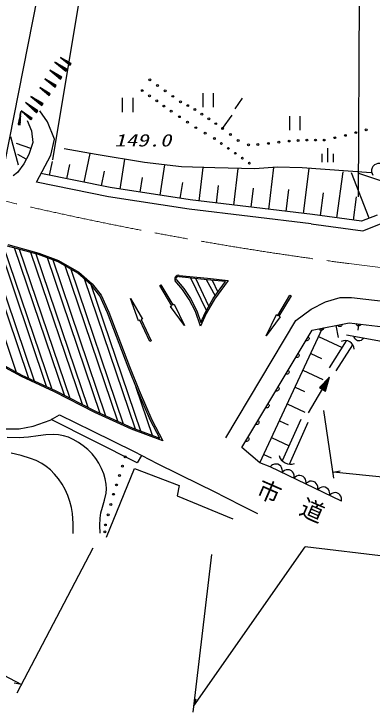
# Model space of a CAD drawing. Units: millimetres, scale not verified. Extents: x 40000 to 680000, y 20000 to 380000.
# Drawn here: x 108609 to 146685, y 242325 to 316540 of the extents above; entities that cross this region are included whole.
import ezdxf
from ezdxf.enums import TextEntityAlignment as Align

# ---------------------------------------------------------------- set-up
doc = ezdxf.new("R2010")
doc.units = ezdxf.units.MM
doc.header["$LTSCALE"] = 1000
doc.linetypes.add('CHAIN', pattern=[18.5, 12, -1.5, 3.5, -1.5])
doc.layers.add('M-BGD', color=7, linetype='Continuous', lineweight=25)
doc.layers.add('M-BMK', color=2, linetype='CHAIN', lineweight=13)
doc.styles.add('ＭＳ ゴシック', font='')
doc.styles.get('ＭＳ ゴシック').set_extended_font_data('MS Gothic')

# ---------------------------------------------------------------- blocks, each defined once
blk = doc.blocks.new('BUHIN31')
at = {"color": 7, "linetype": 'Continuous', "lineweight": 25}
blk.add_lwpolyline([(278, -416), (160, -446), (46, -451), (-99, -433), (-210, -375), (-304, -296), (-390, -168), (-426, -50), (-438, 74), (-400, 217), (-353, 321), (-278, 416)], dxfattribs=at)
blk = doc.blocks.new('BUHIN92')
at = {"color": 7, "linetype": 'Continuous', "lineweight": 25}
blk.add_lwpolyline([(150, -200), (92, -218), (35, -224), (-37, -219), (-94, -193), (-144, -156), (-190, -94), (-211, -37), (-221, 25), (-206, 97), (-185, 150), (-150, 200)], dxfattribs=at)
blk = doc.blocks.new('BUHIN93')
at = {"color": 7, "linetype": 'Continuous', "lineweight": 25}
blk.add_lwpolyline([(206, -142), (157, -178), (104, -201), (34, -219), (-28, -213), (-87, -194), (-150, -150), (-189, -102), (-217, -46), (-226, 27), (-223, 84), (-206, 142)], dxfattribs=at)
blk = doc.blocks.new('BUHIN94')
at = {"color": 7, "linetype": 'Continuous', "lineweight": 25}
blk.add_lwpolyline([(243, 57), (237, -4), (219, -58), (185, -122), (138, -164), (85, -194), (10, -212), (-51, -208), (-112, -192), (-172, -149), (-212, -109), (-243, -57)], dxfattribs=at)
blk = doc.blocks.new('BUHIN106')
at = {"color": 7, "linetype": 'Continuous', "lineweight": 25}
blk.add_lwpolyline([(219, -665), (355, -565), (458, -442), (562, -265), (594, -92), (592, 81), (524, 287), (423, 426), (295, 546), (107, 628), (-48, 662), (-219, 665)], dxfattribs=at)
blk = doc.blocks.new('BUHIN107')
at = {"color": 7, "linetype": 'Continuous', "lineweight": 25}
blk.add_lwpolyline([(770, -17), (716, 161), (627, 313), (481, 486), (313, 582), (134, 644), (-105, 649), (-287, 596), (-458, 507), (-612, 341), (-704, 193), (-770, 17)], dxfattribs=at)
blk = doc.blocks.new('BUHIN125')
at = {"color": 7, "linetype": 'Continuous', "lineweight": 25}
for p, q in [((112, -715), (-93, 596)), ((-70, 255), (82, -720)), ((-11, 264), (142, -710)), ((60, -723), (-38, -97)), ((-18, -439), (27, -728)), ((171, -706), (73, -80)), ((156, -412), (201, -701))]:
    blk.add_line(p, q, dxfattribs=at)
blk.add_lwpolyline([(231, -723), (-116, 741), (1, -759)], close=True, dxfattribs=at)
blk = doc.blocks.new('BUHIN126')
at = {"color": 7, "linetype": 'Continuous', "lineweight": 25}
for p, q in [((97, -620), (-81, 517)), ((-61, 221), (71, -624)), ((-10, 229), (123, -616)), ((52, -627), (-33, -84)), ((-16, -381), (23, -631)), ((148, -612), (63, -69)), ((135, -357), (174, -608))]:
    blk.add_line(p, q, dxfattribs=at)
blk.add_lwpolyline([(200, -627), (-101, 642), (1, -658)], close=True, dxfattribs=at)
blk = doc.blocks.new('BUHIN216')
at = {"color": 7, "linetype": 'Continuous', "lineweight": 25}
blk.add_circle((0, 0), 99.5, dxfattribs=at)
blk = doc.blocks.new('BUHIN217')
at = {"color": 7, "linetype": 'Continuous', "lineweight": 25}
blk.add_circle((0, 0), 99.5, dxfattribs=at)
blk = doc.blocks.new('BUHIN218')
at = {"color": 7, "linetype": 'Continuous', "lineweight": 25}
blk.add_circle((0, 0), 99.5, dxfattribs=at)
blk = doc.blocks.new('BUHIN219')
at = {"color": 7, "linetype": 'Continuous', "lineweight": 25}
blk.add_circle((0, 0), 99.5, dxfattribs=at)
blk = doc.blocks.new('BUHIN222')
at = {"color": 7, "linetype": 'Continuous', "lineweight": 25}
blk.add_circle((0, 0), 99.5, dxfattribs=at)
blk = doc.blocks.new('BUHIN223')
at = {"color": 7, "linetype": 'Continuous', "lineweight": 25}
blk.add_circle((0, 0), 99.5, dxfattribs=at)
blk = doc.blocks.new('BUHIN224')
at = {"color": 7, "linetype": 'Continuous', "lineweight": 25}
blk.add_circle((0, 0), 99.5, dxfattribs=at)
blk = doc.blocks.new('BUHIN225')
at = {"color": 7, "linetype": 'Continuous', "lineweight": 25}
blk.add_circle((0, 0), 99.5, dxfattribs=at)
blk = doc.blocks.new('BUHIN226')
at = {"color": 7, "linetype": 'Continuous', "lineweight": 25}
blk.add_circle((0, 0), 99.5, dxfattribs=at)
blk = doc.blocks.new('BUHIN228')
at = {"color": 7, "linetype": 'Continuous', "lineweight": 25}
blk.add_circle((0, 0), 99.5, dxfattribs=at)
blk = doc.blocks.new('BUHIN229')
at = {"color": 7, "linetype": 'Continuous', "lineweight": 25}
blk.add_circle((0, 0), 99.5, dxfattribs=at)
blk = doc.blocks.new('BUHIN230')
at = {"color": 7, "linetype": 'Continuous', "lineweight": 25}
blk.add_circle((0, 0), 99.5, dxfattribs=at)
blk = doc.blocks.new('BUHIN231')
at = {"color": 7, "linetype": 'Continuous', "lineweight": 25}
blk.add_circle((0, 0), 99.5, dxfattribs=at)
blk = doc.blocks.new('BUHIN233')
at = {"color": 7, "linetype": 'Continuous', "lineweight": 25}
blk.add_circle((0, 0), 99.5, dxfattribs=at)
blk = doc.blocks.new('BUHIN234')
at = {"color": 7, "linetype": 'Continuous', "lineweight": 25}
blk.add_circle((0, 0), 99.5, dxfattribs=at)
blk = doc.blocks.new('BUHIN244')
at = {"color": 7, "linetype": 'Continuous', "lineweight": 25}
for p, q in [((138, 936), (-941, -106)), ((-141, -934), (938, 108))]:
    blk.add_line(p, q, dxfattribs=at)
blk = doc.blocks.new('BUHIN247')
at = {"color": 7, "linetype": 'Continuous', "lineweight": 25}
for p, q in [((-306, 538), (-954, -87)), ((539, 521), (-539, -521)), ((527, -325), (-120, -950))]:
    blk.add_line(p, q, dxfattribs=at)

msp = doc.modelspace()

# ---------------------------------------------------------------- linework, layer by layer
at = {"layer": 'M-BGD'}
for p, q in [((107643, 300679), (112592, 325913)), ((112748, 301036), (116685, 324871)), ((145231, 297099), (145372, 321918)), ((113015, 308852), (112002, 309564)), ((112246, 309358), (112999, 308829)), ((112278, 309404), (113031, 308875)), ((112987, 308812), (112503, 309152)), ((113047, 308898), (112563, 309238)), ((112746, 308943), (112969, 308786)), ((112840, 309078), (113063, 308921)), ((132124, 306442), (132916, 307605)), ((111058, 306145), (109952, 307030)), ((110217, 306777), (111038, 306120)), ((110257, 306827), (111078, 306170)), ((111023, 306101), (110495, 306524)), ((111098, 306195), (110570, 306617)), ((109150, 304800), (109318, 306027)), ((110460, 305369), (109492, 306143)), ((109724, 305922), (110442, 305347)), ((109759, 305966), (110477, 305391)), ((110495, 305413), (110033, 305782)), ((110757, 306268), (111001, 306073)), ((110875, 306415), (111118, 306220)), ((112170, 305071), (111358, 306252)), ((130797, 304372), (131827, 305774)), ((109107, 305081), (109070, 304811)), ((109101, 304806), (109181, 305392)), ((109247, 305715), (109122, 304803)), ((109303, 305708), (109177, 304796)), ((109205, 304792), (109286, 305378)), ((109270, 305059), (109233, 304788)), ((110429, 305331), (109967, 305700)), ((110029, 305219), (110472, 304112)), ((110196, 305477), (110410, 305306)), ((110299, 305605), (110512, 305435)), ((112908, 303226), (112170, 305071)), ((110472, 304112), (110620, 302857)), ((109085, 300468), (108268, 303493)), ((110620, 302857), (110177, 301603)), ((112539, 301529), (112908, 303226)), ((110398, 302230), (108870, 302769)), ((117357, 301606), (113965, 302208)), ((109914, 301112), (109028, 301587)), ((110177, 301603), (109651, 300621)), ((110989, 298651), (112539, 301529)), ((116081, 298642), (116703, 301722)), ((122500, 300731), (117357, 301606)), ((109651, 300621), (108998, 299691)), ((112404, 299385), (112703, 300866)), ((119905, 297920), (120396, 301089)), ((126415, 300293), (122500, 300731)), ((114243, 299014), (114549, 300532)), ((117920, 298271), (118236, 299837)), ((124165, 297259), (124666, 300488)), ((129971, 300184), (126415, 300293)), ((128288, 296653), (128714, 300222)), ((134238, 300074), (129971, 300184)), ((131995, 296210), (132462, 300120)), ((136591, 300238), (134238, 300074)), ((135703, 295767), (136234, 300213)), ((139272, 300184), (136591, 300238)), ((146603, 299636), (139272, 300184)), ((139410, 295324), (139982, 300111)), ((108998, 299691), (108509, 299315)), ((118840, 298086), (111484, 299571)), ((122035, 297590), (122279, 299159)), ((142955, 294862), (143610, 299740)), ((146397, 294835), (144500, 299649)), ((149669, 298113), (145276, 299570)), ((118664, 297101), (110989, 298651)), ((126296, 296929), (126556, 298605)), ((127361, 296763), (118840, 298086)), ((130141, 296431), (130364, 298299)), ((133849, 295988), (134093, 298035)), ((137556, 295545), (137835, 297876)), ((127225, 295772), (118664, 297101)), ((141210, 295096), (141533, 297508)), ((144701, 294628), (145032, 297094)), ((140337, 295213), (127361, 296763)), ((140211, 294221), (127225, 295772)), ((145574, 294511), (140337, 295213)), ((147220, 295159), (145574, 294511)), ((140211, 294221), (145698, 293485)), ((145698, 293485), (147587, 294229)), ((103961, 292892), (108861, 278452)), ((110196, 277786), (105176, 292579)), ((105697, 292444), (110759, 277527)), ((112073, 276922), (106912, 292131)), ((107433, 291997), (112636, 276662)), ((111217, 290965), (107924, 291871)), ((107963, 292016), (111263, 291107)), ((113970, 275999), (108653, 291670)), ((109177, 291526), (114545, 275705)), ((115887, 275020), (110400, 291189)), ((110924, 291045), (116461, 274726)), ((113294, 290180), (111217, 290965)), ((111263, 291107), (113358, 290316)), ((117790, 274077), (112184, 290599)), ((112729, 290393), (118352, 273823)), ((113358, 290316), (115498, 289106)), ((115411, 288983), (113294, 290180)), ((119662, 273231), (114057, 289749)), ((114645, 289416), (120223, 272977)), ((116831, 287746), (115411, 288983)), ((115498, 289106), (116941, 287849)), ((126183, 288742), (129174, 288438)), ((121523, 272414), (116106, 288378)), ((126543, 287247), (125768, 288161)), ((125882, 288258), (126663, 287337)), ((129159, 288288), (126168, 288593)), ((129068, 285013), (127409, 288467)), ((129337, 285491), (127934, 288413)), ((129054, 288299), (129987, 286564)), ((131112, 288093), (129159, 288288)), ((129174, 288438), (131389, 288216)), ((129683, 288236), (130289, 286974)), ((129795, 286304), (131112, 288093)), ((131389, 288216), (129922, 286222)), ((116780, 287791), (122069, 272206)), ((117743, 286561), (116831, 287746)), ((116941, 287849), (117872, 286639)), ((124104, 287672), (124232, 287749)), ((125384, 285525), (124104, 287672)), ((124232, 287749), (125513, 285601)), ((127235, 286195), (126543, 287247)), ((126663, 287337), (127364, 286272)), ((118568, 284770), (117743, 286561)), ((117872, 286639), (118706, 284828)), ((136659, 284494), (137950, 286635)), ((138079, 286557), (136788, 284416)), ((137950, 286635), (138079, 286557)), ((121869, 283916), (121011, 286275)), ((121011, 286275), (122276, 284107)), ((127928, 284921), (127235, 286195)), ((127364, 286272), (128066, 284981)), ((128929, 284767), (129795, 286304)), ((129922, 286222), (129063, 284699)), ((140207, 285141), (141742, 285932)), ((141742, 285932), (143278, 286398)), ((143278, 286398), (144488, 286398)), ((144488, 286398), (149469, 285836)), ((125255, 285448), (125384, 285525)), ((126729, 283416), (125255, 285448)), ((125513, 285601), (125642, 285678)), ((125642, 285678), (126729, 283416)), ((138594, 283944), (140207, 285141)), ((120750, 279006), (118568, 284770)), ((118706, 284828), (120890, 279061)), ((128454, 283342), (127928, 284921)), ((128066, 284981), (128475, 283755)), ((129063, 284699), (128454, 283342)), ((128475, 283755), (128929, 284767)), ((135432, 282314), (136531, 284571)), ((136916, 284339), (135432, 282314)), ((136531, 284571), (136659, 284494)), ((136788, 284416), (136916, 284339)), ((122005, 283980), (121869, 283916)), ((123067, 281716), (122005, 283980)), ((122276, 284107), (122141, 284043)), ((122141, 284043), (123203, 281780)), ((131134, 271465), (138594, 283944)), ((140310, 282918), (144257, 283714)), ((144257, 283714), (194135, 277508)), ((145255, 283590), (145170, 282910)), ((132851, 270439), (140310, 282918)), ((134764, 268813), (141413, 283141)), ((142835, 283427), (143094, 282145)), ((140998, 282245), (143493, 281087)), ((143980, 282434), (151766, 281027)), ((123203, 281780), (123067, 281716)), ((143941, 281803), (142126, 278905)), ((142879, 278583), (144634, 281374)), ((109394, 277990), (105299, 280224)), ((105368, 280357), (109462, 278124)), ((140167, 280454), (141302, 279927)), ((120890, 279061), (121914, 276501)), ((121775, 276443), (120750, 279006)), ((139335, 278663), (141454, 277680)), ((112931, 276361), (109394, 277990)), ((109462, 278124), (112997, 276496)), ((139940, 274138), (142162, 277937)), ((123342, 271722), (121611, 276823)), ((138504, 276872), (139503, 276409)), ((117213, 274174), (112931, 276361)), ((112997, 276496), (117278, 274309)), ((123128, 273318), (121775, 276443)), ((121914, 276501), (123263, 273383)), ((137673, 275082), (139549, 274211)), ((112451, 273350), (113446, 273910)), ((113446, 273910), (116931, 272213)), ((121122, 272405), (117213, 274174)), ((117278, 274309), (121180, 272544)), ((142632, 267172), (141569, 274378)), ((110645, 272707), (112451, 273350)), ((121722, 268815), (112555, 273409)), ((124112, 271429), (123128, 273318)), ((123263, 273383), (124427, 271149)), ((136842, 273291), (137757, 272866)), ((139116, 273421), (137133, 269037)), ((137893, 268685), (139904, 273134)), ((106434, 272417), (109152, 272417)), ((109152, 272417), (110645, 272707)), ((124427, 271149), (121122, 272405)), ((121180, 272544), (124112, 271429)), ((116931, 272213), (121401, 270009)), ((136011, 271500), (137859, 270642)), ((134764, 268813), (132851, 270439)), ((62113, 270045), (109411, 245249)), ((121401, 270009), (123839, 268765)), ((122183, 269610), (121722, 268815)), ((135180, 269709), (135946, 269353)), ((123839, 268765), (128357, 266509)), ((135864, 268399), (134764, 268813)), ((118459, 260911), (121412, 268207)), ((121412, 268207), (126189, 266426)), ((143424, 264743), (135864, 268399)), ((142538, 267810), (143305, 267951)), ((192232, 262897), (142538, 267810)), ((128357, 266509), (129757, 265835)), ((126189, 266426), (125972, 265297)), ((129757, 265835), (132805, 264276)), ((125972, 265297), (131878, 262866)), ((132805, 264276), (134490, 263421)), ((108947, 244363), (117024, 259770)), ((127727, 242996), (139575, 259898)), ((195668, 253185), (139575, 259898)), ((127647, 242325), (129650, 259065)), ((109411, 245249), (108647, 245406)), ((127727, 242996), (127981, 243734))]:
    msp.add_line(p, q, dxfattribs=at)
for points in [[(113098, 308927), (111890, 309643), (112973, 308749)], [(111158, 306224), (109831, 307127), (111003, 306031)], [(109254, 304761), (109337, 306162), (109039, 304790)], [(110547, 305439), (109386, 306229), (110411, 305269)], [(142162, 277937), (141081, 276832), (141729, 276453)], [(142007, 277672), (141679, 276591), (141226, 276856)], [(141931, 277542), (141659, 276668), (141303, 276876)], [(141854, 277410), (141639, 276745), (141380, 276896)], [(141778, 277280), (141618, 276822), (141457, 276916)]]:
    msp.add_lwpolyline(points, close=True, dxfattribs=at)
for points in [[(142085, 277805), (141699, 276514), (141149, 276836), (142083, 277801)], [(141566, 276918), (141700, 277148), (141598, 276899), (141534, 276937), (141700, 277148)], [(117765, 261346), (117734, 262148), (117765, 262943), (117862, 263520), (118020, 264099), (118245, 264839), (118409, 265586), (118441, 266069), (118413, 266557), (118317, 267103), (118161, 267642), (117927, 268223), (117637, 268781), (117300, 269294), (116914, 269770), (116468, 270222), (115979, 270633), (115458, 270996), (114901, 271311), (114397, 271530), (113879, 271690), (113346, 271784), (112795, 271819), (111991, 271789), (111181, 271698), (110164, 271558), (109165, 271481), (107869, 271525)], [(114899, 261302), (114892, 262367), (114826, 263423), (114727, 264072), (114567, 264720), (114347, 265354), (114069, 265968), (113732, 266566), (113342, 267134), (112936, 267627), (112480, 268084), (112039, 268445), (111557, 268761), (110980, 269054), (110368, 269296), (109358, 269601), (108316, 269852)]]:
    msp.add_lwpolyline(points, dxfattribs=at)
for centre in [(133542, 302636), (134550, 302664), (118286, 261476)]:
    msp.add_circle(centre, 99.5, dxfattribs=at)
for centre, radius, start, end in [((126082, 288375), 381, 74.58331, 214.34132), ((126057, 288392), 221, 63.05081, 217.39171), ((143843, 280871), 937, 2.26154, 117.49484), ((138011, 269937), 1258, 195.80064, 290.00824)]:
    msp.add_arc(centre, radius, start, end, dxfattribs=at)
at = {"layer": 'M-BMK'}
msp.add_line((144231, 290003), (185316, 284746), dxfattribs=at)
msp.add_arc((190167, 647061), 360000, 251.3073, 262.66907, dxfattribs=at)

# ---------------------------------------------------------------- block references
at = {"layer": 'M-BGD', "rotation": 45.98907}
for name, p in [('BUHIN126', (114100, 311548)), ('BUHIN125', (113585, 310994)), ('BUHIN125', (113021, 310145)), ('BUHIN216', (123065, 309527)), ('BUHIN126', (111877, 308331)), ('BUHIN216', (123878, 308945)), ('BUHIN125', (111032, 307342)), ('BUHIN244', (120693, 306860)), ('BUHIN231', (122257, 308390)), ('BUHIN216', (124690, 308364)), ('BUHIN244', (129265, 307371)), ('BUHIN231', (123023, 307843)), ('BUHIN231', (123789, 307296)), ('BUHIN216', (125503, 307783)), ('BUHIN216', (126315, 307202)), ('BUHIN231', (124555, 306749)), ('BUHIN217', (127085, 306795)), ('BUHIN217', (127856, 306389)), ('BUHIN230', (125321, 306202)), ('BUHIN218', (128591, 305885)), ('BUHIN244', (138476, 304941)), ('BUHIN230', (126196, 305618)), ('BUHIN230', (127071, 305035)), ('BUHIN218', (129326, 305381)), ('BUHIN229', (127947, 304451)), ('BUHIN218', (130061, 304877)), ('BUHIN218', (130797, 304372)), ('BUHIN226', (146050, 304214)), ('BUHIN229', (128931, 303877)), ('BUHIN219', (131623, 303728)), ('BUHIN225', (143851, 303630)), ('BUHIN226', (144951, 303922)), ('BUHIN228', (129916, 303302)), ('BUHIN228', (130660, 302777)), ('BUHIN219', (132450, 303084)), ('BUHIN222', (135663, 302785)), ('BUHIN222', (136775, 302907)), ('BUHIN222', (137887, 303029)), ('BUHIN223', (138817, 303083)), ('BUHIN223', (139748, 303138)), ('BUHIN224', (140678, 303138)), ('BUHIN224', (141608, 303138)), ('BUHIN225', (142729, 303384)), ('BUHIN228', (131404, 302252)), ('BUHIN247', (141960, 301533)), ('BUHIN228', (132148, 301726)), ('BUHIN228', (132893, 301201)), ('BUHIN228', (133637, 300676)), ('BUHIN107', (147314, 299959)), ('BUHIN93', (143270, 283515)), ('BUHIN92', (145255, 283590)), ('BUHIN93', (141297, 283117)), ('BUHIN94', (139778, 282027)), ('BUHIN31', (145277, 282200)), ('BUHIN94', (138712, 280244)), ('BUHIN94', (137646, 278461)), ('BUHIN94', (136581, 276678)), ('BUHIN94', (135515, 274896)), ('BUHIN94', (134449, 273113)), ('BUHIN94', (133384, 271330)), ('BUHIN233', (120450, 269452)), ('BUHIN106', (136494, 268094)), ('BUHIN233', (120137, 268457)), ('BUHIN106', (137754, 267485)), ('BUHIN233', (119824, 267462)), ('BUHIN106', (139014, 266875)), ('BUHIN233', (119511, 266466)), ('BUHIN106', (140274, 266266)), ('BUHIN106', (141534, 265657)), ('BUHIN106', (142794, 265047)), ('BUHIN233', (119198, 265471)), ('BUHIN234', (118908, 264385)), ('BUHIN234', (118619, 263300)), ('BUHIN234', (118329, 262214))]:
    msp.add_blockref(name, p, dxfattribs=at)

# ---------------------------------------------------------------- texts
at = {"layer": 'M-BGD', "style": 'ＭＳ ゴシック', "oblique": 15, "width": 1.35}
msp.add_text('149.0', height=1320, dxfattribs=at).set_placement((119284, 302056), align=Align.BOTTOM_LEFT)
at = {"layer": 'M-BGD', "style": 'ＭＳ ゴシック'}
msp.add_text('市\u3000道', height=1833, rotation=336.4, dxfattribs=at).set_placement((134020, 264915), align=Align.BOTTOM_LEFT)

doc.saveas('drawing.dxf')
